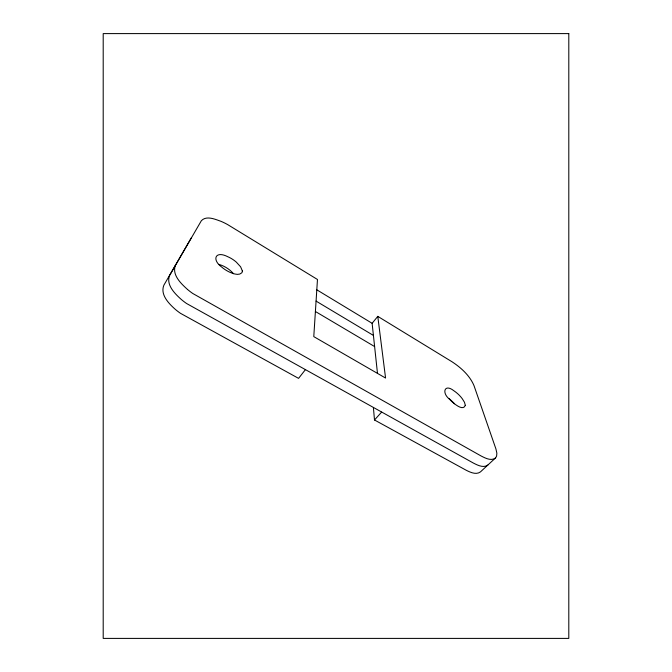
<?xml version="1.0" encoding="UTF-8"?>
<svg xmlns="http://www.w3.org/2000/svg" width="672" height="672" viewBox="0 0 672 672"><rect width="100%" height="100%" fill="white"/><g stroke="black" fill="none" stroke-linecap="round" stroke-linejoin="round"><path stroke-width="1.01" d="M175.392 265.423C171.788 274.932 181.079 283.634 187.48 289.43M191.251 237.964L163.892 285.155C159.953 294.563 168.815 303.601 175.3 309.355A64.025 64.025 0 0 0 180.508 313.337L298.57 378.37L305.332 369.751M377.479 373.38L372.128 323.308L377.782 316.369L451.92 361.712C460.992 367.626 469.72 375.497 473.995 385.619L495.919 448.93L496.868 453.205L496.6 456.086L495.684 457.792L480.455 471.895C476.112 475.146 470.207 472.282 465.998 470.14L374.497 419.983L373.397 407.543M374.497 419.983L381.62 412.112M495.365 458.111C490.98 461.219 485.209 458.077 481.068 455.96L192.788 293.496A69.93 69.93 0 0 1 187.48 289.43M487.847 465.058C483.487 468.241 477.649 465.234 473.474 463.109L186.589 303.517A66.83 66.83 0 0 1 181.331 299.494C174.896 293.723 165.816 284.852 169.613 275.402L201.365 220.702C206.455 215.3 215.2 219.29 221.063 221.365A65.444 65.444 0 0 1 227.825 224.7L317.47 279.485L313.782 336.622L385.568 378.05L377.782 316.369M315.403 311.497L374.615 346.567M316.075 301.106L373.422 335.437M316.806 289.817L372.128 323.308M218.778 264.348A30.786 30.786 0 0 1 233.554 273.739M454.465 403.796A33.172 33.172 0 0 0 453.205 402.385L450.45 399.773A33.138 33.138 0 0 0 448.972 398.597M465.31 405.325C463.226 411.373 454.642 404.023 451.853 401.579A37.808 37.808 0 0 1 449.568 399.235C441.437 393.002 444.41 383.208 453.902 390.785A34.02 34.02 0 0 1 462.168 398.58L464.478 402.268L465.31 405.325M242.357 270.908L242.13 272.152A2.722 2.722 0 0 1 241.828 272.782C238.753 275.898 233.612 273.739 230.143 272.395A35.473 35.473 0 0 1 221.474 266.885C211.714 259.72 215.191 250.194 227.993 256.822A32.147 32.147 0 0 1 231.748 258.779L232.957 259.552A33.776 33.776 0 0 1 236.326 262.139L240.601 266.792L242.357 270.908M568.798 33.6L103.202 33.6L103.202 638.4L568.798 638.4L568.798 33.6"/></g></svg>
